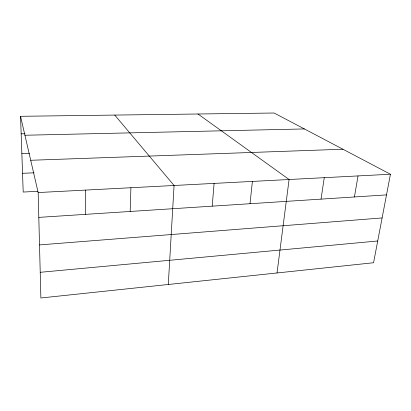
<?xml version="1.0" encoding="UTF-8"?>
<svg xmlns="http://www.w3.org/2000/svg" width="411" height="411" viewBox="0 0 411 411"><rect width="100%" height="100%" fill="white"/><g stroke="black" fill="none" stroke-linecap="round" stroke-linejoin="round"><path stroke-width="0.62" d="M85.575 214.352L85.663 190.082M130.164 211.47L130.914 187.729M168.294 284.484L174.074 185.484L114.751 115.08M212.204 206.163L214.095 183.404M250.022 203.717L252.395 181.415M277.029 272.966L289.087 179.509L197.974 114.001M321.037 199.124L324.269 177.68M354.426 196.967L358.027 175.923M390.45 174.238L373.563 262.737L40.879 297.985L38.166 192.548L20.55 116.298L274.147 113.015L390.45 174.238L38.166 192.548M40.216 272.303L377.714 240.99M39.513 244.915L382.112 217.933M38.804 217.378L386.51 194.891M37.735 191.31L23.201 192.055L20.55 116.298M22.548 173.298L34.051 172.815M30.712 160.28L342.954 149.234M21.855 153.509L29.464 153.267M21.167 133.842L25.014 133.76M24.927 135.245L304.392 128.936"/></g></svg>
